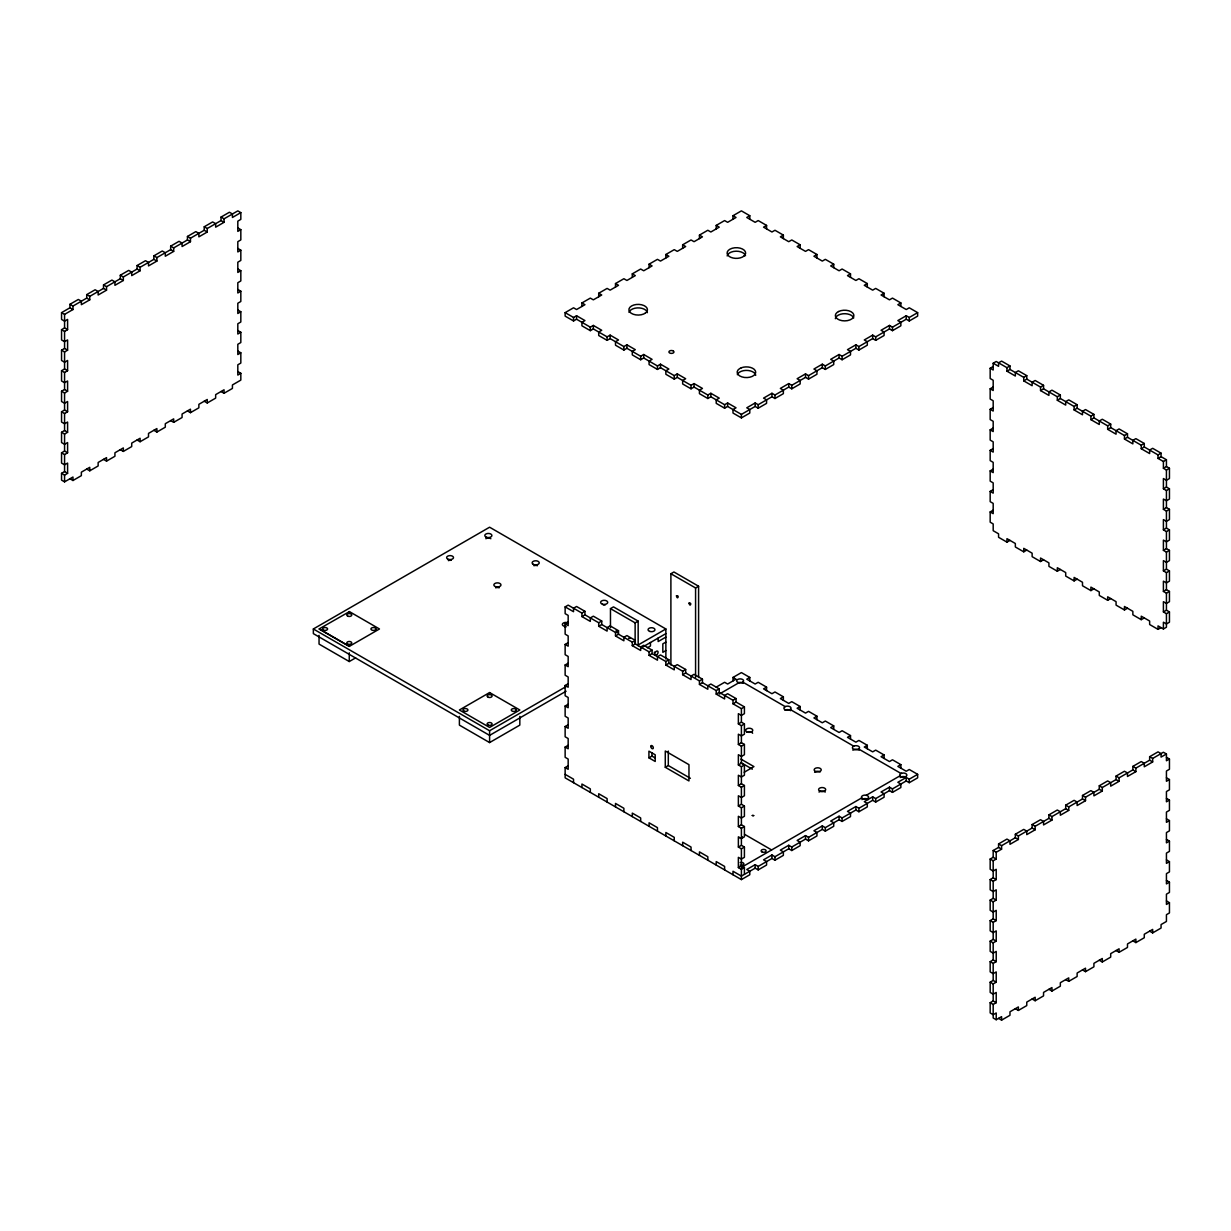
<?xml version="1.0" encoding="UTF-8"?>
<svg xmlns="http://www.w3.org/2000/svg" width="1231" height="1231" viewBox="0 0 1231 1231"><rect width="100%" height="100%" fill="white"/><g stroke="black" fill="none" stroke-linecap="round" stroke-linejoin="round"><path stroke-width="1.5" d="M628.595 638.274L630.103 638.135M616.131 630.503L617.716 631.18L617.27 632.857M69.936 478.751L72.968 480.505L72.968 477.013L64.566 481.86L61.55 480.105L61.55 473.335L64.566 475.089L67.597 473.335L67.597 463.071L64.566 464.826L61.55 463.071L61.55 452.823L64.566 454.562L67.597 452.823L67.597 442.56L64.566 444.299L61.55 442.56L61.55 432.296L64.566 434.035L67.597 432.296L67.597 422.033L64.566 423.772L61.55 422.033L61.55 411.77L64.566 413.508L67.597 411.77L67.597 401.506L64.566 403.245L61.55 401.506L61.55 391.243L64.566 392.997L67.597 391.243L67.597 380.979L64.566 382.733L61.55 380.979L61.55 370.716L64.566 372.47L67.597 370.716L67.597 360.468L64.566 362.206L61.55 360.468L61.55 350.204L64.566 351.943L67.597 350.204L67.597 339.941L64.566 341.679L61.55 339.941L61.55 329.677L64.566 331.416L67.597 329.677L67.597 319.414L64.566 321.153L61.55 319.414L61.55 312.643L69.936 307.796L69.936 304.303L78.338 299.456L81.354 301.21L81.354 304.688L89.755 299.841L89.755 296.363L86.724 294.609L86.724 298.102L89.755 299.841M86.724 294.609L95.126 289.762L98.141 291.516L98.141 295.009L106.543 290.162L106.543 286.669L103.512 284.93L103.512 288.408L106.543 290.162M103.512 284.93L111.913 280.083L114.929 281.822L114.929 285.315L123.331 280.468L123.331 276.975L120.299 275.236L120.299 278.714L123.331 280.468M120.299 275.236L128.701 270.389L131.717 272.128L131.717 275.621L140.103 270.774L140.103 267.281L137.087 265.542L137.087 269.035L140.103 270.774M137.087 265.542L145.489 260.695L148.505 262.434L148.505 265.927L156.891 261.08L156.891 257.587L153.875 255.848L153.875 259.341L156.891 261.08M153.875 255.848L162.261 251.001L165.293 252.74L165.293 256.233L173.679 251.386L173.679 247.908L170.663 246.154L170.663 249.647L173.679 251.386M170.663 246.154L179.049 241.307L182.08 243.061L182.08 246.539L190.466 241.691L190.466 238.214L187.451 236.46L187.451 239.953L190.466 241.691M187.451 236.46L195.837 231.613L198.868 233.367L198.868 236.86L207.254 232.013L207.254 228.52L204.238 226.781L204.238 230.259L207.254 232.013M204.238 226.781L212.624 221.934L215.656 223.673L215.656 227.166L224.042 222.319L224.042 218.826L221.026 217.087L221.026 220.564L224.042 222.319M221.026 217.087L229.412 212.24L232.428 213.979L232.428 217.472L240.83 212.624L240.83 219.395L237.814 221.149L237.814 231.397L240.83 229.658L240.83 239.922L237.814 241.661L237.814 251.924L240.83 250.185L240.83 260.449L237.814 262.188L237.814 272.451L240.83 270.712L240.83 280.96L237.814 282.715L237.814 292.978L240.83 291.224L240.83 301.487L237.814 303.241L237.814 313.505L240.83 311.751L240.83 322.014L237.814 323.753L237.814 334.016L240.83 332.278L240.83 342.541L237.814 344.28L237.814 354.543L240.83 352.805L240.83 363.068L237.814 364.807L237.814 375.07L240.83 373.316L240.83 380.102L232.428 384.949L232.428 388.427L224.042 393.274L221.026 391.535M69.936 304.303L72.968 306.057L86.724 298.102M89.755 296.363L103.512 288.408M106.543 286.669L120.299 278.714M123.331 276.975L137.087 269.035M140.103 267.281L153.875 259.341M156.891 257.587L170.663 249.647M173.679 247.908L187.451 239.953M190.466 238.214L204.238 230.259M207.254 228.52L221.026 220.564M224.042 218.826L237.814 210.886L240.83 212.624M61.55 312.643L64.566 314.382L72.968 309.535L72.968 306.057M61.55 329.677L64.566 327.938L67.597 329.677M61.55 350.204L64.566 348.45L67.597 350.204M61.55 370.716L64.566 368.977L67.597 370.716M61.55 391.243L64.566 389.504L67.597 391.243M61.55 411.77L64.566 410.031L67.597 411.77M61.55 432.296L64.566 430.542L67.597 432.296M61.55 452.823L64.566 451.069L67.597 452.823M61.55 473.335L64.566 471.596L67.597 473.335M72.968 480.505L81.354 475.658L81.354 472.165L89.755 467.318L89.755 470.811L86.724 469.057M89.755 470.811L98.141 465.964L98.141 462.471L106.543 457.624L106.543 461.117L103.512 459.378M106.543 461.117L114.929 456.27L114.929 452.777L123.331 447.93L123.331 451.423L120.299 449.684M123.331 451.423L131.717 446.576L131.717 443.098L140.103 438.251L140.103 441.729L137.087 439.99M140.103 441.729L148.505 436.882L148.505 433.404L156.891 428.557L156.891 432.05L153.875 430.296M156.891 432.05L165.293 427.203L165.293 423.71L173.679 418.863L173.679 422.356L170.663 420.602M173.679 422.356L182.08 417.509L182.08 414.016L190.466 409.169L190.466 412.662L187.451 410.908M190.466 412.662L198.868 407.815L198.868 404.322L207.254 399.475L207.254 402.968L204.238 401.229M207.254 402.968L215.656 398.121L215.656 394.628L224.042 389.781L224.042 393.274M900.861 306.427L900.861 302.949L897.845 304.688L906.247 309.535L909.263 307.796L917.649 312.643L917.649 316.121L909.263 320.968L906.247 319.229L892.475 327.169L889.459 325.43L881.057 330.277L884.089 332.016L884.089 335.509L875.687 340.356L872.671 338.617L858.899 346.557L855.884 344.818L847.482 349.666L850.513 351.404L850.513 354.897L842.112 359.744L839.096 357.99L825.324 365.946L822.308 364.191L813.922 369.038L816.938 370.793L816.938 374.27L808.536 379.117L805.52 377.378L791.764 385.318L788.732 383.58L780.346 388.427L783.362 390.165L783.362 393.658L774.976 398.505L771.945 396.767L758.188 404.707L755.157 402.968L746.771 407.815L749.787 409.554L749.787 413.047L741.401 417.894L732.999 413.047L732.999 409.554L736.03 407.815L727.629 402.968L724.613 404.707L710.841 396.767L707.825 398.505L699.439 393.658L699.439 390.165L702.455 388.427L694.053 383.58L691.037 385.318L677.281 377.378L674.249 379.117L665.863 374.27L665.863 370.793L668.879 369.038L660.493 364.191L657.462 365.946L643.705 357.99L640.674 359.744L632.288 354.897L632.288 351.404L635.304 349.666L626.918 344.818L623.886 346.557L610.13 338.617L607.114 340.356L598.712 335.509L598.712 332.016L601.728 330.277L593.342 325.43L590.326 327.169L576.554 319.229L573.538 320.968L565.137 316.121L565.137 312.643L573.538 307.796L576.554 309.535L584.956 304.688L581.924 302.949L581.924 306.427M581.924 302.949L590.326 298.102L593.342 299.841L601.728 294.994L598.712 293.255L598.712 296.748M598.712 293.255L607.114 288.408L610.13 290.147L618.516 285.3L615.5 283.561L615.5 287.054M615.5 283.561L623.886 278.714L626.918 280.468L635.304 275.621L632.288 273.867L632.288 277.36M632.288 273.867L640.674 269.02L643.705 270.774L652.091 265.927L649.076 264.173L649.076 267.666M649.076 264.173L657.462 259.341L660.493 261.08L668.879 256.233L665.863 254.494L665.863 257.971M665.863 254.494L674.249 249.647L677.281 251.386L685.667 246.539L682.651 244.8L682.651 248.293M682.651 244.8L691.037 239.953L694.053 241.691L702.455 236.844L699.439 235.106L699.439 238.599M699.439 235.106L707.825 230.259L710.841 231.997L719.243 227.15L716.211 225.411L716.211 228.904M716.211 225.411L724.613 220.564L727.629 222.319L736.03 217.472L732.999 215.717L732.999 219.21M732.999 215.717L741.401 210.87L749.787 215.717L749.787 219.21M565.137 312.643L573.538 317.475L576.554 315.736L584.956 320.583L581.924 322.322L581.924 325.815L590.326 330.662L593.342 328.923L607.114 336.863L610.13 335.124L618.516 339.971L615.5 341.71L615.5 345.203L623.886 350.05L626.918 348.296L640.674 356.251L643.705 354.497L652.091 359.344L649.076 361.098L649.076 364.576L657.462 369.423L660.493 367.684L674.249 375.624L677.281 373.885L685.667 378.733L682.651 380.471L682.651 383.964L691.037 388.811L694.053 387.073L707.825 395.013L710.841 393.274L719.243 398.121L716.211 399.86L716.211 403.353L724.613 408.2L727.629 406.445L741.401 414.401L755.157 406.445L758.188 408.2L766.574 403.353L766.574 399.86L763.559 398.121L771.945 393.274L774.976 395.013L788.732 387.073L791.764 388.811L800.15 383.964L800.15 380.471L797.134 378.733L805.52 373.885L808.536 375.624L822.308 367.684L825.324 369.423L833.726 364.576L833.726 361.098L830.694 359.344L839.096 354.497L842.112 356.251L855.884 348.296L858.899 350.05L867.301 345.203L867.301 341.71L864.27 339.971L872.671 335.124L875.687 336.863L889.459 328.923L892.475 330.662L900.861 325.815L900.861 322.322L897.845 320.583L906.247 315.736L909.263 317.475L917.649 312.643M749.787 215.717L746.771 217.472L755.157 222.319L758.188 220.564L766.574 225.411L766.574 228.904M766.574 225.411L763.559 227.15L771.945 231.997L774.976 230.259L783.362 235.106L783.362 238.599M783.362 235.106L780.346 236.844L788.732 241.691L791.764 239.953L800.15 244.8L800.15 248.293M800.15 244.8L797.134 246.539L805.52 251.386L808.536 249.647L816.938 254.494L816.938 257.971M816.938 254.494L813.922 256.233L822.308 261.08L825.324 259.341L833.726 264.173L833.726 267.666M833.726 264.173L830.694 265.927L839.096 270.774L842.112 269.02L850.513 273.867L850.513 277.36M850.513 273.867L847.482 275.621L855.884 280.468L858.899 278.714L867.301 283.561L867.301 287.054M867.301 283.561L864.27 285.3L872.671 290.147L875.687 288.408L884.089 293.255L884.089 296.748M884.089 293.255L881.057 294.994L889.459 299.841L892.475 298.102L900.861 302.949M566.091 691.222L489.599 735.384L313.351 633.626L313.351 628.979L489.599 527.207L665.863 628.979L665.863 659.047M349.435 611.622L319.044 628.979L349.265 646.413L379.471 628.979L349.265 611.53M319.044 635.365L319.044 644.09L349.265 661.539L355.621 657.862M900.861 768.144L900.861 764.651L897.845 766.405L906.247 771.252L909.263 769.498L917.649 774.345L917.649 777.838L909.263 782.685L906.247 780.931L892.475 788.886L889.459 787.148L881.057 791.979L884.089 793.733L884.089 797.226L875.687 802.058L872.671 800.319L858.899 808.275L855.884 806.52L847.482 811.367L850.513 813.106L850.513 816.599L842.112 821.446L839.096 819.708L825.324 827.647L822.308 825.909L813.922 830.756L816.938 832.495L816.938 835.987L808.536 840.835L805.52 839.08L791.764 847.036L788.732 845.282L780.346 850.129L783.362 851.883L783.362 855.376L774.976 860.207L771.945 858.469L758.188 866.424L755.157 864.67L746.771 869.517L749.787 871.256L749.787 874.749L741.401 879.596L565.137 777.838L565.137 767.575L568.168 769.313L568.168 759.05L565.137 757.311L565.137 747.048L568.168 748.802L568.168 738.538L565.137 736.784L565.137 726.521L568.168 728.275L568.168 718.012L565.137 716.273L565.137 706.009L568.168 707.748L568.168 697.485L565.137 695.746L565.137 685.482L568.168 687.221L568.168 676.958L565.137 675.219L565.137 664.955L568.168 666.694L568.168 656.446L565.137 654.692L565.137 644.429L568.168 646.183L568.168 635.919L565.137 634.165L565.137 623.917L568.168 625.656L568.168 615.392L565.137 613.654L565.137 606.883L568.168 605.129L581.924 613.084L584.956 611.33L584.956 614.823L581.924 616.562L581.924 613.084M1009.974 540.394L1006.958 542.132L998.572 537.285L998.572 533.808L993.186 530.699L993.186 523.929L990.17 522.19L990.17 511.927L993.186 513.666L993.186 503.402L990.17 501.663L990.17 491.4L993.186 493.139L993.186 482.875L990.17 481.136L990.17 470.873L993.186 472.627L993.186 462.364L990.17 460.609L990.17 450.346L993.186 452.1L993.186 441.837L990.17 440.098L990.17 429.834L993.186 431.573L993.186 421.31L990.17 419.571L990.17 409.308L993.186 411.046L993.186 400.783L990.17 399.044L990.17 388.781L993.186 390.519L993.186 380.271L990.17 378.517L990.17 368.254L993.186 370.008L993.186 363.237L996.218 361.483L1006.958 367.684L1009.974 365.946L1009.974 369.438L1006.958 371.177L1006.958 367.684M990.17 368.254L993.186 366.515M565.137 623.917L568.168 622.163M990.17 388.781L993.186 387.042M610.468 627.625L610.468 608.622L613.484 606.883L638.166 621.116L638.166 645.829M670.895 664.986L670.895 573.738L673.911 571.984L698.592 586.233L698.592 677.481M598.712 622.763L601.728 621.024L601.728 624.517L598.712 626.256L598.712 622.763L584.956 614.823M1023.746 377.378L1026.762 375.64L1026.762 379.117L1023.746 380.871L1023.746 377.378L1009.974 369.438M565.137 644.429L568.168 642.69M990.17 409.308L993.186 407.569M615.5 632.457L618.516 630.718L618.516 634.211L615.5 635.95L615.5 632.457L601.728 624.517M1040.534 387.073L1043.549 385.334L1043.549 388.811L1040.534 390.566L1040.534 387.073L1026.762 379.117M610.468 608.622L635.134 622.871L638.166 621.116M670.895 573.738L695.577 587.972L698.592 586.233M565.137 664.955L568.168 663.217M990.17 429.834L993.186 428.08M632.288 642.151L635.304 640.412L635.304 643.89L632.288 645.644L632.288 642.151L618.516 634.211M1057.321 396.767L1060.337 395.013L1060.337 398.505L1057.321 400.26L1057.321 396.767L1043.549 388.811M565.137 685.482L568.168 683.744M313.351 628.979L489.599 730.737L566.091 686.575M637.596 645.29L665.863 628.979M640.92 648.029L665.863 633.626M647.383 647.783L650.46 645.998L650.46 642.52M665.863 637.119L658.154 641.566L658.154 638.073M990.17 450.346L993.186 448.607M459.394 716.396L459.394 725.121L489.599 742.57L519.821 725.121L519.821 716.396M649.076 651.845L652.091 650.106L652.091 653.584L649.076 655.338L649.076 651.845L635.304 643.89M665.863 642.105L662.832 643.844L662.832 652.322L665.863 650.568M1074.109 406.461L1077.125 404.707L1077.125 408.2L1074.109 409.938L1074.109 406.461L1060.337 398.505M565.137 706.009L568.168 704.255M990.17 470.873L993.186 469.134M665.863 661.539L668.879 659.785L668.879 663.278L665.863 665.017L665.863 661.539L652.091 653.584M1090.897 416.14L1093.913 414.401L1093.913 417.894L1090.897 419.633L1090.897 416.14L1077.125 408.2M565.137 726.521L568.168 724.782M990.17 491.4L993.186 489.661M682.651 671.234L685.667 669.479L685.667 672.972L682.651 674.711L682.651 671.234L668.879 663.278M1107.669 425.834L1110.701 424.095L1110.701 427.588L1107.669 429.327L1107.669 425.834L1093.913 417.894M565.137 747.048L568.168 745.309M990.17 511.927L993.186 510.173M699.439 680.912L702.455 679.173L702.455 682.666L699.439 684.405L699.439 680.912L685.667 672.972M1124.457 435.528L1127.488 433.789L1127.488 437.267L1124.457 439.021L1124.457 435.528L1110.701 427.588M565.137 767.575L568.168 765.836M716.211 687.129L724.613 682.282L727.629 684.021L736.03 679.173L732.999 677.435L732.999 680.928M732.999 677.435L741.401 672.588L749.787 677.435L749.787 680.928M716.211 690.606L719.243 688.868L719.243 692.361L716.211 694.099L716.211 690.606L702.455 682.666M1141.245 445.222L1144.276 443.483L1144.276 446.961L1141.245 448.715L1141.245 445.222L1127.488 437.267M719.319 694.053L738.954 682.713M749.787 677.435L746.771 679.173L755.157 684.021L758.188 682.282L766.574 687.129L766.574 690.606M719.243 692.361L732.999 700.301L736.03 698.562L736.03 702.039L744.416 706.886L744.416 713.672L741.401 715.411L738.369 713.672L738.369 723.92L741.401 725.675L744.416 723.92L744.416 734.184L741.401 735.938L738.369 734.184L738.369 744.447L741.401 746.201L744.416 744.447L744.416 754.711L741.401 756.45L738.369 754.711L738.369 764.974L741.401 766.713L744.416 764.974L744.416 775.238L741.401 776.976L738.369 775.238L738.369 785.501L741.401 787.24L744.416 785.501L744.416 795.765L741.401 797.503L738.369 795.765L738.369 806.028L741.401 807.767L744.416 806.028L744.416 816.276L741.401 818.03L738.369 816.276L738.369 826.54L741.401 828.294L744.416 826.54L744.416 836.803L741.401 838.557L738.369 836.803L738.369 847.066L741.401 848.805L744.416 847.066L744.416 857.33L741.401 859.069L738.369 857.33L738.369 867.593L741.401 869.332L744.416 867.593L744.416 874.364M1158.032 454.916L1161.064 453.162L1161.064 456.655L1166.434 459.763L1166.434 466.534L1163.403 468.272L1163.403 461.502L1158.032 458.409L1158.032 454.916L1144.276 446.961M732.999 700.301L732.999 703.793L736.03 702.039M1158.032 458.409L1161.064 456.655M766.574 687.129L763.559 688.868L771.945 693.715L774.976 691.976L783.362 696.808L783.362 700.301M648.922 757.834L655.215 761.466L655.215 754.788L648.922 751.156L648.922 757.834L651.938 756.096L655.092 757.911M1163.403 461.502L1166.434 459.763M732.999 703.793L741.401 708.641L744.416 706.886M1006.958 542.132L1006.958 538.655L1015.344 543.502L1015.344 546.979L1023.746 551.827L1026.762 550.088M1163.403 468.272L1166.434 470.027L1169.45 468.272L1169.45 478.536L1166.434 480.275L1163.403 478.536L1163.403 488.799L1166.434 490.538L1169.45 488.799L1169.45 499.063L1166.434 500.802L1163.403 499.063L1163.403 509.326L1166.434 511.065L1169.45 509.326L1169.45 519.59L1166.434 521.329L1163.403 519.59L1163.403 529.853L1166.434 531.592L1169.45 529.853L1169.45 540.101L1166.434 541.855L1163.403 540.101L1163.403 550.365L1166.434 552.119L1169.45 550.365L1169.45 560.628L1166.434 562.382L1163.403 560.628L1163.403 570.892L1166.434 572.63L1169.45 570.892L1169.45 581.155L1166.434 582.894L1163.403 581.155L1163.403 591.419L1166.434 593.157L1169.45 591.419L1169.45 601.682L1166.434 603.421L1163.403 601.682L1163.403 611.945L1166.434 613.684L1169.45 611.945L1169.45 622.209L1166.434 623.948L1163.403 622.209L1163.403 628.979L1166.434 627.225L1166.434 613.684M783.362 696.808L780.346 698.562L788.732 703.409L791.764 701.655L800.15 706.502L800.15 709.995M738.369 723.92L741.401 722.182L744.416 723.92M665.279 767.282L688.96 780.946L688.96 764.666L665.279 751.002L665.279 767.282L668.31 765.544L690.391 778.3M1163.403 488.799L1166.434 487.061L1169.45 488.799M1023.746 551.827L1023.746 548.334L1032.132 553.181L1032.132 556.674L1040.534 561.521L1043.549 559.782M800.15 706.502L797.134 708.256L805.52 713.103L808.536 711.349L816.938 716.196L816.938 719.689M738.369 744.447L741.401 742.708L744.416 744.447M1163.403 509.326L1166.434 507.572L1169.45 509.326M1040.534 561.521L1040.534 558.028L1048.92 562.875L1048.92 566.368L1057.321 571.215L1060.337 569.476M816.938 716.196L813.922 717.95L822.308 722.782L825.324 721.043L833.726 725.89L833.726 729.383M738.369 764.974L741.401 763.235L744.416 764.974M1057.321 571.215L1057.321 567.722L1065.707 572.569L1065.707 576.062L1074.109 580.909L1077.125 579.155M1163.403 529.853L1166.434 528.099L1169.45 529.853M744.216 772.237L753.957 766.605L740.939 759.096M833.726 725.89L830.694 727.629L839.096 732.476L842.112 730.737L850.513 735.584L850.513 739.077M738.369 785.501L741.401 783.747L744.416 785.501M1074.109 580.909L1074.109 577.416L1082.495 582.263L1082.495 585.756L1090.897 590.603L1093.913 588.849M1163.403 550.365L1166.434 548.626L1169.45 550.365M850.513 735.584L847.482 737.323L855.884 742.17L858.899 740.431L867.301 745.278L867.301 748.756M738.369 806.028L741.401 804.274L744.416 806.028M1090.897 590.603L1090.897 587.11L1099.283 591.957L1099.283 595.435L1107.669 600.282L1110.701 598.543M1163.403 570.892L1166.434 569.153L1169.45 570.892M867.301 745.278L864.27 747.017L872.671 751.864L875.687 750.125L884.089 754.957L884.089 758.45M738.369 826.54L741.401 824.801L744.416 826.54M1107.669 600.282L1107.669 596.804L1116.071 601.651L1116.071 605.129L1124.457 609.976L1127.488 608.237M1163.403 591.419L1166.434 589.664L1169.45 591.419M884.089 754.957L881.057 756.711L889.459 761.558L892.475 759.804L900.861 764.651M738.369 847.066L741.401 845.328L744.416 847.066M1124.457 609.976L1124.457 606.483L1132.859 611.33L1132.859 614.823L1141.245 619.67L1144.276 617.931M1163.403 611.945L1166.434 610.191L1169.45 611.945M738.369 867.593L741.401 865.839L744.416 867.593M741.401 867.393L861.731 797.903M866.301 795.272L900.015 775.807M1141.245 619.67L1141.245 616.177L1149.646 621.024L1149.646 624.517L1158.032 629.364L1161.064 627.625M917.649 774.345L909.263 779.192L906.247 777.453L897.845 782.3L900.861 784.039L900.861 787.532L892.475 792.379L889.459 790.625L875.687 798.58L872.671 796.826L864.27 801.673L867.301 803.428L867.301 806.905L858.899 811.752L855.884 810.013L842.112 817.953L839.096 816.215L830.694 821.062L833.726 822.8L833.726 826.293L825.324 831.14L822.308 829.402L808.536 837.342L805.52 835.603L797.134 840.45L800.15 842.189L800.15 845.682L791.764 850.529L788.732 848.775L774.976 856.73L771.945 854.976L763.559 859.823L766.574 861.577L766.574 865.054L758.188 869.902L755.157 868.163L741.401 876.103L732.999 871.256L732.999 874.749M998.572 843.927L1001.588 845.682L1001.588 849.159L996.218 852.267L996.218 859.038L993.186 857.299L993.186 850.513L998.572 847.42L998.572 843.927L1006.958 839.08L1009.974 840.835L1009.974 844.312L1018.376 839.465L1018.376 835.987L1015.344 834.233L1015.344 837.726L1018.376 839.465M1015.344 834.233L1023.746 829.386L1026.762 831.14L1026.762 834.633L1035.163 829.786L1035.163 826.293L1032.132 824.555L1032.132 828.032L1035.163 829.786M1032.132 824.555L1040.534 819.708L1043.549 821.446L1043.549 824.939L1051.951 820.092L1051.951 816.599L1048.92 814.86L1048.92 818.338L1051.951 820.092M1048.92 814.86L1057.321 810.013L1060.337 811.752L1060.337 815.245L1068.739 810.398L1068.739 806.905L1065.707 805.166L1065.707 808.659L1068.739 810.398M1065.707 805.166L1074.109 800.319L1077.125 802.058L1077.125 805.551L1085.511 800.704L1085.511 797.211L1082.495 795.472L1082.495 798.965L1085.511 800.704M1082.495 795.472L1090.897 790.625L1093.913 792.364L1093.913 795.857L1102.299 791.01L1102.299 787.532L1099.283 785.778L1099.283 789.271L1102.299 791.01M1099.283 785.778L1107.669 780.931L1110.701 782.685L1110.701 786.163L1119.087 781.316L1119.087 777.838L1116.071 776.084L1116.071 779.577L1119.087 781.316M1116.071 776.084L1124.457 771.237L1127.488 772.991L1127.488 776.484L1135.874 771.637L1135.874 768.144L1132.859 766.405L1132.859 769.883L1135.874 771.637M1132.859 766.405L1141.245 761.558L1144.276 763.297L1144.276 766.79L1152.662 761.943L1152.662 758.45L1149.646 756.711L1149.646 760.189L1152.662 761.943M1149.646 756.711L1158.032 751.864L1161.064 753.603L1161.064 757.096L1166.434 753.988L1166.434 760.758L1169.45 759.019L1169.45 769.283L1166.434 771.021L1166.434 781.285L1169.45 779.546L1169.45 789.81L1166.434 791.548L1166.434 801.812L1169.45 800.073L1169.45 810.337L1166.434 812.075L1166.434 822.339L1169.45 820.585L1169.45 830.848L1166.434 832.602L1166.434 842.866L1169.45 841.112L1169.45 851.375L1166.434 853.114L1166.434 863.377L1169.45 861.638L1169.45 871.902L1166.434 873.641L1166.434 883.904L1169.45 882.165L1169.45 892.429L1166.434 894.168L1166.434 904.431L1169.45 902.692L1169.45 912.94L1166.434 914.695L1166.434 921.465L1161.064 924.573L1161.064 928.051L1152.662 932.898L1149.646 931.159M1001.588 845.682L1015.344 837.726M1018.376 835.987L1032.132 828.032M1035.163 826.293L1048.92 818.338M1051.951 816.599L1065.707 808.659M1068.739 806.905L1082.495 798.965M1085.511 797.211L1099.283 789.271M1102.299 787.532L1116.071 779.577M1119.087 777.838L1132.859 769.883M1135.874 768.144L1149.646 760.189M1152.662 758.45L1163.403 752.249L1166.434 753.988M993.186 1004.45L993.186 1017.991L996.218 1019.73L996.218 1012.959L993.186 1014.713L990.17 1012.959L990.17 1002.696L993.186 1004.45L996.218 1002.696L996.218 992.448L993.186 994.186L990.17 992.448L990.17 982.184L993.186 983.923L996.218 982.184L996.218 971.921L993.186 973.659L990.17 971.921L990.17 961.657L993.186 963.396L996.218 961.657L996.218 951.394L993.186 953.133L990.17 951.394L990.17 941.13L993.186 942.869L996.218 941.13L996.218 930.867L993.186 932.621L990.17 930.867L990.17 920.603L993.186 922.358L996.218 920.603L996.218 910.34L993.186 912.094L990.17 910.34L990.17 900.092L993.186 901.831L996.218 900.092L996.218 889.828L993.186 891.567L990.17 889.828L990.17 879.565L993.186 881.304L996.218 879.565L996.218 869.301L993.186 871.04L990.17 869.301L990.17 859.038L993.186 857.299M990.17 859.038L993.186 860.777L996.218 859.038M990.17 879.565L993.186 877.811L996.218 879.565M990.17 900.092L993.186 898.338L996.218 900.092M990.17 920.603L993.186 918.865L996.218 920.603M990.17 941.13L993.186 939.391L996.218 941.13M990.17 961.657L993.186 959.903L996.218 961.657M990.17 982.184L993.186 980.43L996.218 982.184M990.17 1002.696L993.186 1000.957L996.218 1002.696M996.218 1019.73L1001.588 1016.637L1001.588 1020.13L998.572 1018.376M1001.588 1020.13L1009.974 1015.283L1009.974 1011.79L1018.376 1006.943L1018.376 1010.436L1015.344 1008.681M1018.376 1010.436L1026.762 1005.589L1026.762 1002.096L1035.163 997.248L1035.163 1000.741L1032.132 999.003M1035.163 1000.741L1043.549 995.894L1043.549 992.401L1051.951 987.554L1051.951 991.047L1048.92 989.309M1051.951 991.047L1060.337 986.2L1060.337 982.707L1068.739 977.876L1068.739 981.353L1065.707 979.614M1068.739 981.353L1077.125 976.506L1077.125 973.029L1085.511 968.182L1085.511 971.659L1082.495 969.92M1085.511 971.659L1093.913 966.827L1093.913 963.334L1102.299 958.487L1102.299 961.98L1099.283 960.226M1102.299 961.98L1110.701 957.133L1110.701 953.64L1119.087 948.793L1119.087 952.286L1116.071 950.532M1119.087 952.286L1127.488 947.439L1127.488 943.946L1135.874 939.099L1135.874 942.592L1132.859 940.853M1135.874 942.592L1144.276 937.745L1144.276 934.252L1152.662 929.405L1152.662 932.898M1009.974 365.946L1001.588 361.098L998.572 362.837L998.572 366.33L993.186 363.237M1026.762 375.64L1018.376 370.793L1015.344 372.531L1015.344 376.024L1006.958 371.177M1043.549 385.334L1035.163 380.487L1032.132 382.226L1032.132 385.718L1023.746 380.871M1060.337 395.013L1051.951 390.165L1048.92 391.92L1048.92 395.413L1040.534 390.566M1077.125 404.707L1068.739 399.86L1065.707 401.614L1065.707 405.091L1057.321 400.26M1093.913 414.401L1085.511 409.554L1082.495 411.308L1082.495 414.785L1074.109 409.938M1110.701 424.095L1102.299 419.248L1099.283 420.987L1099.283 424.48L1090.897 419.633M1127.488 433.789L1119.087 428.942L1116.071 430.681L1116.071 434.174L1107.669 429.327M1144.276 443.483L1135.874 438.636L1132.859 440.375L1132.859 443.868L1124.457 439.021M1161.064 453.162L1152.662 448.315L1149.646 450.069L1149.646 453.562L1141.245 448.715M1166.434 466.534L1169.45 468.272M1163.403 628.979L1158.032 625.871L1158.032 629.364M1166.434 757.28L1169.45 759.019M237.814 227.92L240.83 229.658M1166.434 777.807L1169.45 779.546M237.814 248.431L240.83 250.185M1166.434 798.319L1169.45 800.073M237.814 268.958L240.83 270.712M1166.434 818.846L1169.45 820.585M237.814 289.485L240.83 291.224M1166.434 839.373L1169.45 841.112M237.814 310.012L240.83 311.751M1166.434 859.9L1169.45 861.638M237.814 330.539L240.83 332.278M1166.434 880.411L1169.45 882.165M237.814 351.05L240.83 352.805M1166.434 900.938L1169.45 902.692M237.814 371.577L240.83 373.316M742.785 682.112L785.24 706.625M790.21 709.487L853.729 746.171M858.699 749.033L901.077 773.499M69.936 307.796L72.968 309.535M998.572 847.42L1001.588 849.159M584.956 611.33L576.554 606.483L573.538 608.237L573.538 611.715L565.137 606.883M601.728 621.024L593.342 616.177L590.326 617.931L590.326 621.409L581.924 616.562M618.516 630.718L610.13 625.871L607.114 627.61L607.114 631.103L598.712 626.256M635.304 640.412L626.918 635.565L623.886 637.304L623.886 640.797L615.5 635.95M652.091 650.106L643.705 645.259L640.674 646.998L640.674 650.491L632.288 645.644M668.879 659.785L660.493 654.938L657.462 656.692L657.462 660.185L649.076 655.338M685.667 669.479L677.281 664.632L674.249 666.386L674.249 669.864L665.863 665.017M702.455 679.173L694.053 674.326L691.037 676.065L691.037 679.558L682.651 674.711M719.243 688.868L710.841 684.021L707.825 685.759L707.825 689.252L699.439 684.405M736.03 698.562L727.629 693.715L724.613 695.453L724.613 698.946L716.211 694.099M993.186 850.513L996.218 852.267M740.939 762.589L752.326 769.16M744.586 834.326L771.606 849.944M319.383 628.979L349.435 646.321M565.137 774.345L573.538 779.192L573.538 782.685M1166.434 470.027L1166.434 487.061M1166.434 490.538L1166.434 507.572M1166.434 511.065L1166.434 528.099M1166.434 531.592L1166.434 548.626M1166.434 552.119L1166.434 569.153M1166.434 572.63L1166.434 589.664M1166.434 593.157L1166.434 610.191M993.186 860.777L993.186 877.811M993.186 881.304L993.186 898.338M993.186 901.831L993.186 918.865M993.186 922.358L993.186 939.391M993.186 942.869L993.186 959.903M993.186 963.396L993.186 980.43M993.186 983.923L993.186 1000.957M909.263 317.475L909.263 320.968M909.263 779.192L909.263 782.685M906.247 315.736L906.247 319.229M906.247 780.931L906.247 777.453A3.555 2.062 0 0 0 900.215 777.53M892.475 327.169L892.475 330.662M892.475 788.886L892.475 792.379M889.459 325.43L889.459 328.923M889.459 787.148L889.459 790.625M875.687 336.863L875.687 340.356M875.687 798.58L875.687 802.058M872.671 335.124L872.671 338.617M872.671 796.826L872.671 800.319M858.899 346.557L858.899 350.05M858.899 808.275L858.899 811.752M855.884 344.818L855.884 348.296M855.884 806.52L855.884 810.013M842.112 356.251L842.112 359.744M842.112 817.953L842.112 821.446M839.096 354.497L839.096 357.99M839.096 816.215L839.096 819.708M825.324 365.946L825.324 369.423M825.324 827.647L825.324 831.14M822.308 364.191L822.308 367.684M822.308 825.909L822.308 829.402M808.536 375.624L808.536 379.117M808.536 837.342L808.536 840.835M805.52 373.885L805.52 377.378M805.52 835.603L805.52 839.08M791.764 385.318L791.764 388.811M791.764 847.036L791.764 850.529M788.732 383.58L788.732 387.073M788.732 845.282L788.732 848.775M774.976 395.013L774.976 398.505M774.976 856.73L774.976 860.207M771.945 393.274L771.945 396.767M771.945 854.976L771.945 858.469M758.188 404.707L758.188 408.2M758.188 866.424L758.188 869.902M755.157 402.968L755.157 406.445M755.157 864.67L755.157 868.163M741.401 414.401L741.401 417.894M741.401 708.641L741.401 722.182M741.401 725.675L741.401 742.708M741.401 746.201L741.401 763.235M741.401 766.713L741.401 783.747M741.401 787.24L741.401 804.274M741.401 807.767L741.401 824.801M741.401 828.294L741.401 845.328M741.401 848.805L741.401 865.839M741.401 869.332L741.401 879.596M727.629 402.968L727.629 406.445M724.613 404.707L724.613 408.2M724.613 869.902L724.613 866.424L716.211 861.577L716.211 865.054M710.841 393.274L710.841 396.767M707.825 395.013L707.825 398.505M707.825 860.207L707.825 856.73L699.439 851.883L699.439 855.376M695.577 587.972L695.577 677.327M694.053 383.58L694.053 387.073M691.037 385.318L691.037 388.811M691.037 850.529L691.037 847.036L682.651 842.189L682.651 845.682M677.281 373.885L677.281 377.378M674.249 375.624L674.249 379.117M674.249 840.835L674.249 837.342L665.863 832.495L665.863 835.987M668.31 751.064L668.31 765.544M660.493 364.191L660.493 367.684M657.462 365.946L657.462 369.423M657.462 831.14L657.462 827.647L649.076 822.8L649.076 826.293M651.938 752.756L651.938 756.096M643.705 354.497L643.705 357.99M640.674 356.251L640.674 359.744M640.674 821.446L640.674 817.953L632.288 813.106L632.288 816.599M635.134 622.871L635.134 643.782M626.918 344.818L626.918 348.296M623.886 346.557L623.886 350.05M623.886 811.752L623.886 808.275L615.5 803.428L615.5 806.905M610.13 335.124L610.13 338.617M607.114 336.863L607.114 340.356M607.114 802.058L607.114 798.58L598.712 793.733L598.712 797.226M593.342 325.43L593.342 328.923M590.326 327.169L590.326 330.662M590.326 792.379L590.326 788.886L581.924 784.039L581.924 787.532M576.554 315.736L576.554 319.229M573.538 317.475L573.538 320.968M489.599 730.737L489.599 742.57M349.265 652.815L349.265 661.539M64.566 314.382L64.566 327.938M64.566 331.416L64.566 348.45M64.566 351.943L64.566 368.977M64.566 372.47L64.566 389.504M64.566 392.997L64.566 410.031M64.566 413.508L64.566 430.542M64.566 434.035L64.566 451.069M64.566 454.562L64.566 471.596M64.566 475.089L64.566 481.86M742.047 836.634A2.493 1.446 0 0 1 740.277 838.403M740.154 862.639A2.493 1.446 0 0 1 743.693 863.346A2.493 1.446 0 0 1 742.047 865.285L741.401 865.331A2.493 1.446 0 0 1 740.154 865.131M740.754 865.993A2.493 1.446 0 0 1 742.047 865.993M746.678 732.337A3.555 2.062 0 0 1 752.649 733.261M784.963 710.241A3.555 2.062 0 0 1 790.564 710.656M737.708 682.959A3.447 1.985 0 0 1 743.124 683.374M861.946 799.627A3.555 2.062 0 0 1 868.117 799.627M814.614 772.299A3.555 2.062 0 0 1 820.215 771.883M852.883 750.202A3.555 2.062 0 0 1 859.053 750.202M603.252 605.037A3.555 2.062 0 0 1 605.098 605.037M564.967 627.133A3.555 2.062 0 0 1 565.891 627.071M495.631 587.803A3.555 2.062 0 0 1 499.186 587.803M533.9 565.706A3.555 2.062 0 0 1 537.455 565.706M485.83 538.701A3.555 2.062 0 0 1 490.861 538.701M565.891 626.517A3.555 2.062 0 0 1 562.613 623.686A3.555 2.062 0 0 1 568.414 623.009M819.046 792.072A3.555 2.062 0 0 1 825.216 792.072M654.584 652.061A2.308 1.339 -60 0 1 654.246 652.553M835.387 318.706A9.263 5.339 0 0 1 836.911 316.075L838.511 315.028A9.263 5.339 0 0 1 853.714 317.967M727.152 255.94A9.263 5.339 0 0 1 736.169 251.186A9.263 5.339 0 0 1 745.509 255.709M629.01 312.397A9.263 5.339 0 0 1 643.967 309.058L645.629 310.058A9.263 5.339 0 0 1 647.368 312.643M737.354 374.686A9.263 5.339 0 0 1 739.477 372.193L741.293 371.285A9.263 5.339 0 0 1 752.541 371.716L754.141 372.762A9.263 5.339 0 0 1 755.68 375.378M676.465 595.835C677.25 600.805 679.912 594.742 676.465 595.835M689.052 603.113C689.837 608.068 692.499 602.021 689.052 603.113M752.295 815.507L753.695 815.599L752.295 815.507M743.124 681.866L742.57 682.282A3.447 1.985 0 0 1 739.246 682.79L738.415 682.59A3.447 1.985 0 0 1 737.154 679.881A3.447 1.985 0 0 1 741.862 679.158A3.447 1.985 0 0 1 743.124 681.866M790.564 709.225L789.994 709.656A3.555 2.062 0 0 1 784.963 709.656A3.555 2.062 0 0 1 784.963 706.748L785.701 706.425A3.555 2.062 0 0 1 789.994 706.748A3.555 2.062 0 0 1 790.564 709.225M859.053 748.771L858.484 749.202A3.555 2.062 0 0 1 853.452 749.202A3.555 2.062 0 0 1 853.452 746.294L854.191 745.971A3.555 2.062 0 0 1 858.484 746.294A3.555 2.062 0 0 1 859.053 748.771M838.511 311.535L836.911 312.597A9.263 5.339 0 0 0 837.696 319.075L839.511 319.998A9.263 5.339 0 0 0 851.867 318.875A9.263 5.339 0 0 0 851.006 311.674A9.263 5.339 0 0 0 838.511 311.535M743.832 256.202L742.155 257.202A9.263 5.339 0 0 1 730.875 257.341L729.137 256.371A9.263 5.339 0 0 1 729.968 249.17A9.263 5.339 0 0 1 742.478 249.016A9.263 5.339 0 0 1 743.832 256.202M489.599 692.561L459.394 709.995L489.599 727.444L519.821 709.995L489.599 692.561M645.383 313.074L643.628 314.043A9.263 5.339 0 0 1 631.195 313.243A9.263 5.339 0 0 1 631.472 306.027A9.263 5.339 0 0 1 643.967 305.565L645.629 306.565A9.263 5.339 0 0 1 645.383 313.074M741.293 367.792L739.477 368.715A9.263 5.339 0 0 0 739.739 375.932A9.263 5.339 0 0 0 752.218 376.409A9.263 5.339 0 0 0 754.141 369.269L752.541 368.223A9.263 5.339 0 0 0 741.293 367.792M901.523 773.299L900.784 773.622A3.555 2.062 0 0 0 899.861 775.607L900.215 776.099A3.555 2.062 0 0 0 905.077 776.853A3.555 2.062 0 0 0 906.385 774.053A3.555 2.062 0 0 0 901.523 773.299M866.809 795.395L865.947 795.18A3.555 2.062 0 0 0 861.592 797.703L861.946 798.196A3.555 2.062 0 0 0 867.547 798.627A3.555 2.062 0 0 0 866.809 795.395M673.357 351.035L672.88 350.773A2.493 1.446 0 0 0 669.618 350.973A2.493 1.446 0 0 0 669.526 352.882L670.003 353.128A2.493 1.446 0 0 0 673.28 352.928A2.493 1.446 0 0 0 673.357 351.035M516.251 710.149L516.22 709.779A2.493 1.446 0 0 0 512.373 708.81A2.493 1.446 0 0 0 512.481 711.241A2.493 1.446 0 0 0 516.251 710.149M375.901 629.118L375.886 628.749A2.493 1.446 0 0 0 372.024 627.779A2.493 1.446 0 0 0 372.147 630.21A2.493 1.446 0 0 0 375.901 629.118M464.195 711.241A2.493 1.446 0 0 0 467.934 709.995A2.493 1.446 0 0 0 464.195 708.748A2.493 1.446 0 0 0 464.195 711.241M488.353 697.3A2.493 1.446 0 0 0 492.092 696.054A2.493 1.446 0 0 0 488.353 694.807A2.493 1.446 0 0 0 488.353 697.3M488.353 725.197A2.493 1.446 0 0 0 492.092 723.951A2.493 1.446 0 0 0 488.353 722.705A2.493 1.446 0 0 0 488.353 725.197M323.338 629.995A2.493 1.446 0 0 0 327.508 629.349A2.493 1.446 0 0 0 324.445 627.579A2.493 1.446 0 0 0 323.338 629.995M348.019 616.269A2.493 1.446 0 0 0 351.758 615.023A2.493 1.446 0 0 0 348.019 613.777A2.493 1.446 0 0 0 348.019 616.269M347.496 643.936A2.493 1.446 0 0 0 351.666 643.29A2.493 1.446 0 0 0 348.619 641.536A2.493 1.446 0 0 0 347.496 643.936M762.158 852.021A2.493 1.446 0 0 0 766.113 850.99A2.493 1.446 0 0 0 762.605 849.528A2.493 1.446 0 0 0 762.158 852.021M747.417 732.076A3.555 2.062 0 0 0 752.772 730.306A3.555 2.062 0 0 0 747.417 728.521A3.555 2.062 0 0 0 747.417 732.076M815.907 771.622A3.555 2.062 0 0 0 821.246 769.837A3.555 2.062 0 0 0 815.907 768.067A3.555 2.062 0 0 0 815.907 771.622M450.961 560.336A3.447 1.985 0 0 0 448.346 560.536A3.555 2.062 0 0 1 450.992 560.259M485.83 536.947A3.555 2.062 0 0 0 491.785 536.039A3.555 2.062 0 0 0 487.414 533.515A3.555 2.062 0 0 0 485.83 536.947M533.161 564.29A3.555 2.062 0 0 0 539.116 563.367A3.555 2.062 0 0 0 534.762 560.844A3.555 2.062 0 0 0 533.161 564.29M495.631 586.71A3.555 2.062 0 0 0 500.971 584.925A3.555 2.062 0 0 0 495.631 583.14A3.555 2.062 0 0 0 495.631 586.71M447.638 558.997A3.447 1.985 0 0 0 453.393 558.105A3.447 1.985 0 0 0 449.177 555.673A3.447 1.985 0 0 0 447.638 558.997M602.39 604.159A3.555 2.062 0 0 0 607.729 602.374A3.555 2.062 0 0 0 602.39 600.59A3.555 2.062 0 0 0 602.39 604.159M649.783 631.426A3.447 1.985 0 0 0 654.954 629.703A3.447 1.985 0 0 0 649.783 627.979A3.447 1.985 0 0 0 649.783 631.426M820.338 791.379A3.555 2.062 0 0 0 825.693 789.61A3.555 2.062 0 0 0 820.338 787.825A3.555 2.062 0 0 0 820.338 791.379M656.862 654.723A2.308 1.339 -60 0 0 657.6 651.137A2.308 1.339 -60 0 0 654.861 653.553A2.308 1.339 -60 0 0 656.862 654.723M650.799 746.432A1.785 1.031 60 0 0 652.692 748.771A1.785 1.031 60 0 0 652.692 746.263A1.785 1.031 60 0 0 650.799 746.432"/></g></svg>
